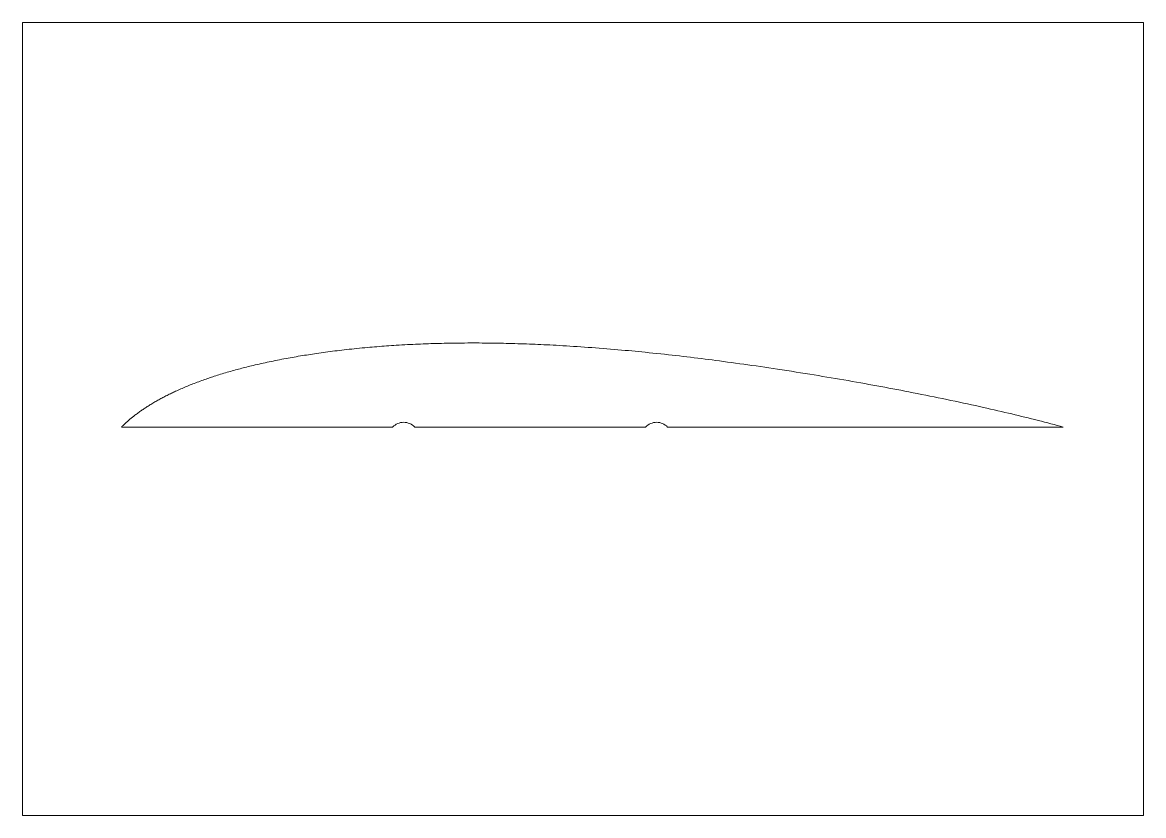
# Paper-space layout 'Sheet' of a CAD drawing. Header units: millimetres. Extents: x 0 to 594, y 0 to 420.
# The model-space entities are those that its viewports show. They can reach past a viewport. Long polylines and large blocks are cut down to what shows.
import ezdxf

# ---------------------------------------------------------------- set-up
doc = ezdxf.new("R2010")
doc.units = ezdxf.units.MM
doc.layers.add('Geometries', color=7, linetype='Continuous')

msp = doc.modelspace()

# ---------------------------------------------------------------- linework, layer by layer
at = {"layer": 'Geometries', "linetype": 'Continuous', "lineweight": 13}
for p, q in [((196.14, 205.74), (52.54, 205.74)), ((330.14, 205.74), (207.85, 205.74)), ((551.46, 205.74), (341.85, 205.74))]:
    msp.add_line(p, q, dxfattribs=at)
at = {"layer": 'Geometries', "linetype": 'Continuous', "lineweight": 13, "flags": 128}
msp.add_lwpolyline([(52.54, 205.74), (52.81, 206.03), (53.09, 206.31), (53.37, 206.59), (53.65, 206.87), (53.93, 207.15), (54.22, 207.42), (54.51, 207.69), (54.82, 207.99), (55.15, 208.29), (55.47, 208.58), (55.79, 208.87), (56.12, 209.16), (56.45, 209.44), (56.78, 209.72), (57.11, 210.01), (57.45, 210.28), (57.78, 210.56), (58.12, 210.83), (58.45, 211.1), (58.79, 211.37), (59.12, 211.63), (59.56, 211.97), (60, 212.31), (60.45, 212.64), (60.89, 212.97), (61.34, 213.3), (61.79, 213.63), (62.25, 213.95), (62.66, 214.24), (63.08, 214.53), (63.5, 214.82), (63.92, 215.11), (64.34, 215.39), (64.77, 215.67), (65.23, 215.98), (65.7, 216.28), (66.17, 216.58), (66.64, 216.88), (67.11, 217.17), (67.58, 217.47), (68.05, 217.76), (68.57, 218.07), (69.1, 218.39), (69.62, 218.7), (70.15, 219.01), (70.68, 219.31), (71.21, 219.61), (71.75, 219.91), (72.28, 220.21), (72.82, 220.5), (73.35, 220.8), (73.88, 221.08), (74.41, 221.36), (74.94, 221.64), (75.48, 221.92), (76.05, 222.22), (76.63, 222.51), (77.21, 222.8), (77.79, 223.09), (78.37, 223.37), (78.96, 223.66), (79.51, 223.92), (80.06, 224.18), (80.61, 224.44), (81.17, 224.7), (81.72, 224.95), (82.43, 225.28), (83.15, 225.59), (83.86, 225.91), (84.57, 226.22), (85.29, 226.53), (86.01, 226.83), (86.73, 227.14), (87.45, 227.43), (88.17, 227.73), (88.89, 228.02), (89.62, 228.31), (90.34, 228.59), (91.07, 228.88), (91.8, 229.15), (92.6, 229.46), (93.4, 229.76), (94.21, 230.05), (95.01, 230.35), (95.82, 230.64), (96.55, 230.89), (97.29, 231.15), (98.02, 231.41), (98.76, 231.66), (99.5, 231.9), (100.22, 232.15), (100.95, 232.39), (101.67, 232.62), (102.4, 232.86), (103.27, 233.13), (104.14, 233.4), (105.01, 233.67), (105.88, 233.94), (106.75, 234.2), (107.62, 234.46), (108.49, 234.72), (109.36, 234.97), (110.24, 235.22), (111.11, 235.47), (111.99, 235.71), (112.87, 235.95), (113.7, 236.18), (114.52, 236.4), (115.35, 236.62), (116.18, 236.84), (117.01, 237.05), (117.89, 237.28), (118.78, 237.5), (119.66, 237.72), (120.54, 237.94), (121.43, 238.15), (122.31, 238.36), (123.35, 238.61), (124.4, 238.85), (125.44, 239.09), (126.49, 239.33), (127.55, 239.57), (128.62, 239.8), (129.69, 240.04), (130.76, 240.26), (131.83, 240.49), (132.9, 240.71), (133.98, 240.93), (135.11, 241.15), (136.25, 241.38), (137.38, 241.6), (138.52, 241.82), (139.66, 242.03), (140.8, 242.24), (141.87, 242.44), (142.94, 242.63), (144.02, 242.82), (145.09, 243), (146.17, 243.19), (147.25, 243.37), (148.32, 243.55), (149.4, 243.72), (150.48, 243.89), (151.56, 244.06), (152.62, 244.23), (153.68, 244.39), (154.74, 244.55), (155.8, 244.71), (157, 244.88), (158.21, 245.05), (159.42, 245.22), (160.62, 245.39), (161.83, 245.55), (163.04, 245.71), (164.25, 245.86), (165.45, 246.01), (166.72, 246.17), (167.99, 246.32), (169.26, 246.47), (170.52, 246.62), (171.79, 246.76), (173.06, 246.9), (174.44, 247.05), (175.83, 247.2), (177.21, 247.34), (178.6, 247.48), (179.98, 247.61), (181.37, 247.74), (182.76, 247.87), (184.03, 247.98), (185.3, 248.09), (186.57, 248.2), (187.84, 248.3), (189.12, 248.41), (190.39, 248.5), (191.66, 248.6), (192.93, 248.69), (194.21, 248.78), (195.48, 248.87), (196.75, 248.95), (198.03, 249.03), (199.53, 249.13), (201.03, 249.21), (202.53, 249.3), (204.03, 249.38), (205.42, 249.45), (206.81, 249.52), (208.2, 249.58), (209.58, 249.65), (210.97, 249.7), (212.33, 249.76), (213.7, 249.81), (215.06, 249.86), (216.43, 249.9), (217.82, 249.95), (219.21, 249.99), (220.6, 250.03), (221.99, 250.06), (223.38, 250.09), (224.78, 250.12), (226.17, 250.15), (227.79, 250.17), (229.42, 250.2), (231.04, 250.22), (232.66, 250.23), (234.29, 250.24), (235.91, 250.25), (237.44, 250.26), (238.98, 250.26), (240.51, 250.26), (242.04, 250.25), (243.57, 250.24), (245.19, 250.23), (246.82, 250.21), (248.44, 250.19), (250.07, 250.17), (251.69, 250.14), (253.31, 250.11), (254.84, 250.08), (256.38, 250.05), (257.91, 250.01), (259.44, 249.97), (260.97, 249.93), (262.5, 249.88), (264.03, 249.84), (265.56, 249.78), (267.09, 249.73), (268.62, 249.67), (270.12, 249.61), (271.63, 249.55), (273.13, 249.49), (274.63, 249.42), (276.26, 249.35), (277.88, 249.27), (279.5, 249.19), (281.12, 249.11), (282.74, 249.02), (284.37, 248.93), (286.28, 248.82), (288.19, 248.71), (290.1, 248.59), (292.01, 248.47), (293.96, 248.34), (295.91, 248.21), (297.86, 248.08), (299.81, 247.94), (301.75, 247.8), (303.7, 247.65), (305.65, 247.5), (307.6, 247.35), (309.54, 247.19), (311.49, 247.03), (313.44, 246.86), (315.38, 246.7), (317.33, 246.52), (319.27, 246.35), (321.06, 246.19), (322.84, 246.02), (324.62, 245.85), (326.4, 245.68), (328.19, 245.5), (329.97, 245.33), (332.03, 245.12), (334.08, 244.91), (336.14, 244.69), (338.19, 244.47), (340.25, 244.25), (342.3, 244.02), (344.24, 243.81), (346.18, 243.59), (348.11, 243.37), (350.05, 243.14), (351.99, 242.91), (353.92, 242.68), (355.86, 242.45), (357.79, 242.21), (359.73, 241.97), (361.66, 241.73), (363.56, 241.49), (365.46, 241.25), (367.36, 241), (369.25, 240.76), (371.41, 240.47), (373.57, 240.18), (375.72, 239.89), (377.88, 239.6), (380.03, 239.3), (382.19, 239), (384.34, 238.7), (386.49, 238.39), (388.75, 238.07), (391.01, 237.74), (393.26, 237.41), (395.51, 237.07), (397.77, 236.74), (400.02, 236.4), (402.48, 236.02), (404.94, 235.64), (407.39, 235.26), (409.85, 234.87), (412.3, 234.48), (414.76, 234.09), (417.21, 233.69), (419.46, 233.33), (421.71, 232.96), (423.96, 232.59), (426.21, 232.21), (428.46, 231.83), (430.7, 231.45), (432.95, 231.07), (435.2, 230.68), (437.44, 230.3), (439.69, 229.9), (441.93, 229.51), (444.17, 229.11), (446.29, 228.73), (448.4, 228.35), (450.52, 227.97), (452.63, 227.58), (454.75, 227.2), (456.88, 226.8), (459.02, 226.4), (461.16, 226), (463.3, 225.59), (465.44, 225.19), (467.57, 224.77), (469.71, 224.36), (471.84, 223.94), (474.08, 223.5), (476.31, 223.06), (478.55, 222.62), (480.78, 222.17), (483.02, 221.71), (485.25, 221.26), (487.48, 220.8), (489.71, 220.33), (491.94, 219.86), (494.17, 219.39), (496.4, 218.92), (498.63, 218.44), (500.73, 217.99), (502.83, 217.53), (504.93, 217.07), (507.02, 216.6), (509.12, 216.13), (511.03, 215.7), (512.93, 215.27), (514.84, 214.84), (516.74, 214.4), (518.64, 213.96), (520.55, 213.51), (522.45, 213.07), (524.19, 212.65), (525.93, 212.24), (527.67, 211.82), (529.41, 211.4), (531.15, 210.97), (532.89, 210.54), (534.63, 210.11), (536.36, 209.68), (538.1, 209.24), (539.84, 208.8), (541.57, 208.35), (543.3, 207.91), (544.94, 207.48), (546.57, 207.05), (548.2, 206.62), (549.83, 206.18), (551.46, 205.74)], dxfattribs=at)
at = {"layer": 'Geometries', "linetype": 'Continuous', "lineweight": 13}
for centre in [(202, 200.14), (336, 200.14)]:
    msp.add_arc(centre, 8.1, 43.7377, 136.2623, dxfattribs=at)

psp = doc.layouts.new('Sheet')

# ---------------------------------------------------------------- viewports
at = {"layer": '0'}
psp.add_viewport(center=(297, 210), size=(594, 420), view_center_point=(297, 210), view_height=420, dxfattribs=at)

doc.saveas('drawing.dxf')
